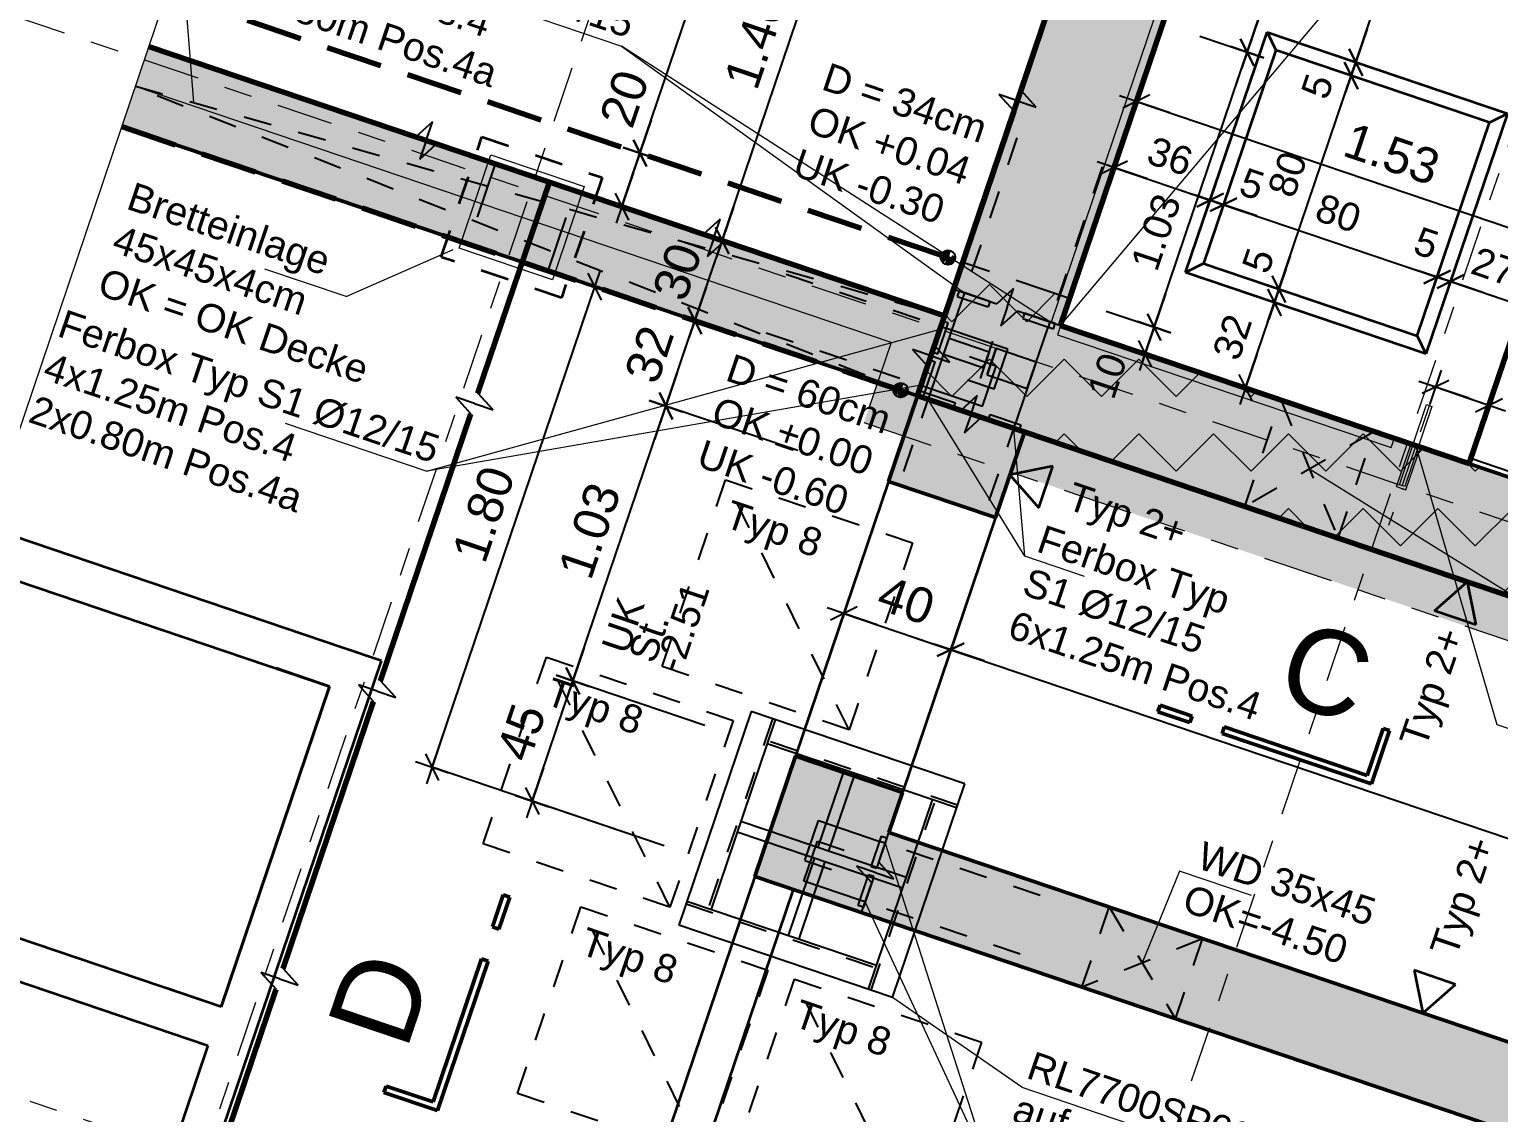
# Model space of a CAD drawing. Header units: metres. Extents: x 2661608 to 2661648.6, y 1209464.3 to 1209501.1.
# Drawn here: x 2661615.77 to 2661620.98, y 1209487.87 to 1209491.72 of the extents above; entities that cross this region are included whole.
import ezdxf

# ---------------------------------------------------------------- set-up
doc = ezdxf.new("R2010")
doc.units = ezdxf.units.M
doc.header["$PDMODE"] = 65
for name, pattern in [('AUSGEZOGEN', [0]), ('GETRENNT2_S6', [0.3, 0.2, -0.1]), ('PHANTOM2_S8', [0.3, 0.2, -0.05, 0, -0.05]), ('PUNKT2_S9', [0.4, 0.25, -0.05, 0, -0.05, 0, -0.05]), ('STRICHLINIE_S4', [0.1, 0.05, -0.05]), ('STRICHPUNKT2_S5', [0.15, 0.1, -0.05]), ('VERDECKT2_S2', [0.025, 0, -0.025])]:
    doc.linetypes.add(name, pattern=pattern)
for name, color, linetype, lineweight in [('TB_639', 7, 'AUSGEZOGEN', 25), ('TB_640', 7, 'AUSGEZOGEN', 25), ('TB_641', 7, 'AUSGEZOGEN', 25), ('TB_642', 7, 'AUSGEZOGEN', 25), ('TB_643', 7, 'AUSGEZOGEN', 25), ('TB_645', 7, 'AUSGEZOGEN', 25), ('TB_646', 7, 'AUSGEZOGEN', 25), ('TB_649', 7, 'AUSGEZOGEN', 25), ('TB_650', 7, 'AUSGEZOGEN', 25), ('TB_651', 7, 'AUSGEZOGEN', 25)]:
    doc.layers.add(name, color=color, linetype=linetype, lineweight=lineweight)
doc.styles.add('ARIAL', font='arial.ttf')
doc.styles.add('MtXpl_Arial', font='arial.ttf')
pattern_1 = [(45, (0, 0), (-0.007071067811865, 0.007071067811865), []), (45, (-0.003536, 0.003536), (-0.007071067811865, 0.007071067811865), [])]

# ---------------------------------------------------------------- blocks, each defined once
blk = doc.blocks.new('ALL_ML_STRICH')
at = {"color": 0, "linetype": 'ByBlock', "lineweight": -2}
for p, q in [((0, -0.5), (0, 0.5)), ((-1, 0), (0.5, 0)), ((-0.3, -0.3), (0.3, 0.3))]:
    blk.add_line(p, q, dxfattribs=at)

msp = doc.modelspace()

# ---------------------------------------------------------------- hatches: boundary and pattern name
at = {"layer": 'TB_639', "linetype": 'AUSGEZOGEN', "lineweight": 35, "transparency": 33554687}
for points in [[(2661620.3012, 1209494.491), (2661619.0184, 1209490.7023), (2661616.1958, 1209491.6579), (2661616.0996, 1209491.3738), (2661618.9222, 1209490.4181), (2661618.8196, 1209490.115), (2661619.1985, 1209489.9867), (2661619.3011, 1209490.2898), (2661623.5729, 1209488.8435), (2661623.7012, 1209489.2224), (2661619.4294, 1209490.6687), (2661620.6801, 1209494.3627)], [(2661618.8682, 1209489.0111), (2661618.4893, 1209489.1394), (2661618.345, 1209488.7132), (2661622.219, 1209487.4016), (2661622.3152, 1209487.6857), (2661618.8201, 1209488.8691)]]:
    msp.add_hatch(color=254, dxfattribs=at).paths.add_polyline_path(points)
at = {"layer": 'TB_640', "linetype": 'AUSGEZOGEN', "lineweight": 35, "transparency": 33554687}
for color, points in [(254, [(2661616.1958, 1209491.6579), (2661616.1477, 1209491.5159), (2661618.8282, 1209490.6083), (2661618.732, 1209490.3241), (2661626.8305, 1209487.5822), (2661626.9106, 1209487.819), (2661629.7048, 1209486.873), (2661631.1319, 1209491.0879), (2661644.8519, 1209486.4427), (2661644.9, 1209486.5848), (2661631.0379, 1209491.2781), (2661629.6108, 1209487.0632), (2661626.8167, 1209488.0092), (2661626.7365, 1209487.7724), (2661618.9222, 1209490.4181), (2661619.0184, 1209490.7023)]), (81, [(2661619.4294, 1209490.6687), (2661619.4133, 1209490.6213), (2661623.6378, 1209489.1911), (2661623.5416, 1209488.9069), (2661619.2698, 1209490.3532), (2661619.1511, 1209490.0028), (2661619.1985, 1209489.9867), (2661619.3011, 1209490.2898), (2661623.5729, 1209488.8435), (2661623.7012, 1209489.2224)])]:
    msp.add_hatch(color=color, dxfattribs=at).paths.add_polyline_path(points)
at = {"layer": 'TB_640', "linetype": 'PHANTOM2_S8', "lineweight": 35, "transparency": 33554687}
msp.add_hatch(color=81, dxfattribs=at).paths.add_polyline_path([(2661618.8208, 1209489.0272), (2661618.7567, 1209488.8377), (2661622.2991, 1209487.6383), (2661622.3152, 1209487.6857), (2661618.8201, 1209488.8691), (2661618.8682, 1209489.0111)])
at = {"layer": 'TB_646', "linetype": 'AUSGEZOGEN', "lineweight": 18, "transparency": 33554687}
h = msp.add_hatch(dxfattribs=at)
h.set_pattern_fill('MUSTER', scale=0.1875, angle=45, style=0, pattern_type=2)
h.set_pattern_definition([(45, (-1e-16, 0.53033), (0, 0.265165042945), [0.1875, -0.1875]), (135, (-1e-16, 0.53033), (-0.265165042945, 0), [0.1875, -0.1875])])
h.paths.add_polyline_path([(2661619.4614, 1209490.7634), (2661619.0826, 1209490.8917), (2661618.9222, 1209490.4181), (2661624.8611, 1209488.4074), (2661624.9893, 1209488.7862), (2661619.4294, 1209490.6687)], flags=0)
at = {"layer": 'TB_649', "linetype": 'AUSGEZOGEN', "lineweight": 25, "transparency": 33554687}
h = msp.add_hatch(dxfattribs=at)
h.set_pattern_fill('SCHRAFFUR_199', scale=0.05, style=0, pattern_type=2)
h.set_pattern_definition(pattern_1)
h.paths.add_polyline_path([(2661619.0556, 1209490.9056), (2661619.0545, 1209490.9012), (2661619.004, 1209490.9135), (2661619.0051, 1209490.9179), (2661619.005, 1209490.918), (2661619.004, 1209490.9135), (2661619.0102, 1209490.8923), (2661619.0135, 1209490.8892), (2661619.0075, 1209490.896), (2661619.0102, 1209490.8923), (2661619.0541, 1209490.919), (2661619.0555, 1209490.9139), (2661619.0554, 1209490.9147), (2661619.0541, 1209490.919), (2661619.0559, 1209490.9091), (2661619.0558, 1209490.9096)], flags=0)
h = msp.add_hatch(dxfattribs=at)
h.set_pattern_fill('SCHRAFFUR_199', scale=0.05, style=0, pattern_type=2)
h.set_pattern_definition(pattern_1)
h.paths.add_polyline_path([(2661619.0559, 1209490.9091), (2661619.0559, 1209490.9102), (2661619.0557, 1209490.9116), (2661619.0558, 1209490.9096), (2661619.0559, 1209490.9102), (2661619.0556, 1209490.9133), (2661619.0555, 1209490.9139), (2661619.0557, 1209490.9116), (2661619.0556, 1209490.9133), (2661619.0069, 1209490.9221), (2661619.0051, 1209490.9179), (2661619.0298, 1209490.9096), (2661619.0382, 1209490.9343), (2661619.0337, 1209490.9354), (2661619.0292, 1209490.9357), (2661619.0247, 1209490.9352), (2661619.0203, 1209490.9339), (2661619.0162, 1209490.9319), (2661619.0126, 1209490.9292), (2661619.0094, 1209490.9259), (2661619.0069, 1209490.9221), (2661619.0521, 1209490.9231), (2661619.0494, 1209490.9268), (2661619.0461, 1209490.9299), (2661619.0521, 1209490.9231), (2661619.0069, 1209490.9221), (2661619.0556, 1209490.9133), (2661619.0559, 1209490.9102)], flags=0)
h = msp.add_hatch(dxfattribs=at)
h.set_pattern_fill('SCHRAFFUR_199', scale=0.05, style=0, pattern_type=2)
h.set_pattern_definition(pattern_1)
h.paths.add_polyline_path([(2661619.0545, 1209490.9012), (2661619.0298, 1209490.9096), (2661619.0215, 1209490.8849), (2661619.0135, 1209490.8892), (2661619.0173, 1209490.8867), (2661619.0214, 1209490.8849), (2661619.0258, 1209490.8838), (2661619.0304, 1209490.8835), (2661619.0349, 1209490.884), (2661619.0393, 1209490.8853), (2661619.0433, 1209490.8873), (2661619.047, 1209490.89), (2661619.0502, 1209490.8933), (2661619.0527, 1209490.897)], flags=0)
h = msp.add_hatch(dxfattribs=at)
h.set_pattern_fill('SCHRAFFUR_199', scale=0.05, style=0, pattern_type=2)
h.set_pattern_definition(pattern_1)
h.paths.add_polyline_path([(2661618.8876, 1209490.4346), (2661618.8865, 1209490.4302), (2661618.836, 1209490.4425), (2661618.8371, 1209490.4469), (2661618.837, 1209490.447), (2661618.836, 1209490.4425), (2661618.8422, 1209490.4214), (2661618.8454, 1209490.4182), (2661618.8395, 1209490.425), (2661618.8422, 1209490.4214), (2661618.8861, 1209490.4481), (2661618.8874, 1209490.4429), (2661618.8874, 1209490.4437), (2661618.8861, 1209490.4481), (2661618.8879, 1209490.4381), (2661618.8878, 1209490.4386)], flags=0)
h = msp.add_hatch(dxfattribs=at)
h.set_pattern_fill('SCHRAFFUR_199', scale=0.05, style=0, pattern_type=2)
h.set_pattern_definition(pattern_1)
h.paths.add_polyline_path([(2661618.8879, 1209490.4381), (2661618.8879, 1209490.4392), (2661618.8877, 1209490.4406), (2661618.8878, 1209490.4386), (2661618.8879, 1209490.4392), (2661618.8876, 1209490.4423), (2661618.8874, 1209490.4429), (2661618.8877, 1209490.4406), (2661618.8876, 1209490.4423), (2661618.8389, 1209490.4511), (2661618.8371, 1209490.4469), (2661618.8618, 1209490.4386), (2661618.8701, 1209490.4633), (2661618.8657, 1209490.4644), (2661618.8612, 1209490.4647), (2661618.8567, 1209490.4642), (2661618.8523, 1209490.4629), (2661618.8482, 1209490.4609), (2661618.8445, 1209490.4582), (2661618.8414, 1209490.4549), (2661618.8389, 1209490.4511), (2661618.8841, 1209490.4521), (2661618.8814, 1209490.4558), (2661618.8781, 1209490.4589), (2661618.8841, 1209490.4521), (2661618.8389, 1209490.4511), (2661618.8876, 1209490.4423), (2661618.8879, 1209490.4392)], flags=0)
h = msp.add_hatch(dxfattribs=at)
h.set_pattern_fill('SCHRAFFUR_199', scale=0.05, style=0, pattern_type=2)
h.set_pattern_definition(pattern_1)
h.paths.add_polyline_path([(2661618.8865, 1209490.4302), (2661618.8618, 1209490.4386), (2661618.8534, 1209490.414), (2661618.8454, 1209490.4182), (2661618.8492, 1209490.4157), (2661618.8534, 1209490.4139), (2661618.8578, 1209490.4128), (2661618.8624, 1209490.4125), (2661618.8669, 1209490.413), (2661618.8712, 1209490.4143), (2661618.8753, 1209490.4163), (2661618.879, 1209490.419), (2661618.8821, 1209490.4223), (2661618.8847, 1209490.426)], flags=0)

# ---------------------------------------------------------------- linework, layer by layer
at = {"layer": 'DEFPOINTS', "color": 7, "linetype": 'AUSGEZOGEN', "lineweight": 25, "transparency": 16777216}
for p in [(2661616.1958, 1209491.6579), (2661616.1958, 1209491.6579), (2661620.0913, 1209491.6376), (2661620.4765, 1209491.6022), (2661620.4604, 1209491.5549), (2661620.5878, 1209491.5645), (2661620.5878, 1209491.5645), (2661620.5718, 1209491.5172), (2661620.5718, 1209491.5172), (2661619.6982, 1209491.4626), (2661616.0996, 1209491.3738), (2661616.0996, 1209491.3738), (2661619.6575, 1209491.3425), (2661617.8628, 1209491.3047), (2661617.8628, 1209491.3047), (2661617.9376, 1209491.2794), (2661619.6188, 1209491.2283), (2661619.6136, 1209491.2129), (2661617.8481, 1209491.0985), (2661617.8735, 1209491.0899), (2661619.9598, 1209491.1128), (2661620.0072, 1209491.0968), (2661618.2287, 1209490.9697), (2661619.9199, 1209490.9949), (2661619.9199, 1209490.9949), (2661619.9651, 1209490.9725), (2661619.9651, 1209490.9725), (2661618.3472, 1209490.9295), (2661618.3472, 1209490.9295), (2661620.7649, 1209490.8402), (2661620.8123, 1209490.8242), (2661617.8161, 1209490.7926), (2661619.3513, 1209490.8007), (2661619.3513, 1209490.8007), (2661620.2039, 1209490.7971), (2661618.0013, 1209490.7299), (2661618.0013, 1209490.7299), (2661620.1879, 1209490.7497), (2661620.3606, 1209490.744), (2661620.3606, 1209490.744), (2661620.7271, 1209490.7286), (2661620.7271, 1209490.7286), (2661620.7752, 1209490.7146), (2661620.7752, 1209490.7146), (2661618.1324, 1209490.6855), (2661619.761, 1209490.662), (2661620.3425, 1209490.6974), (2661620.3425, 1209490.6974), (2661619.7098, 1209490.5738), (2661619.7289, 1209490.5673), (2661620.0768, 1209490.4495), (2661620.0852, 1209490.4466), (2661620.7583, 1209490.4464), (2661620.7595, 1209490.4499), (2661618.0298, 1209490.3824), (2661620.9483, 1209490.384), (2661618.8196, 1209490.115), (2661618.8196, 1209490.115), (2661618.7138, 1209489.8025), (2661619.0956, 1209489.683), (2661619.0956, 1209489.683), (2661618.6608, 1209489.6459), (2661619.0397, 1209489.5177), (2661617.6995, 1209489.4068), (2661617.2, 1209489.1008), (2661618.4893, 1209489.1394), (2661618.4893, 1209489.1394), (2661617.5552, 1209488.9806), (2661618.8201, 1209488.8691), (2661618.8201, 1209488.8691), (2661618.345, 1209488.7132), (2661618.345, 1209488.7132), (2661618.345, 1209488.7132), (2661618.345, 1209488.7132), (2661618.345, 1209488.7132), (2661616.5702, 1209488.2526), (2661616.6115, 1209488.2084), (2661616.6115, 1209488.2084)]:
    msp.add_point(p, dxfattribs=at)
at = {"layer": 'TB_639', "color": 191, "linetype": 'AUSGEZOGEN', "lineweight": 13, "transparency": 33554687}
msp.add_line((2661611.1321, 1209476.7019), (2661618.0879, 1209497.2463), dxfattribs=at)
at = {"layer": 'TB_640', "color": 191, "linetype": 'AUSGEZOGEN', "lineweight": 13, "transparency": 33554687}
for p, q in [((2661619.0184, 1209490.7023), (2661616.1958, 1209491.6579)), ((2661618.8282, 1209490.6083), (2661616.1477, 1209491.5159))]:
    msp.add_line(p, q, dxfattribs=at)
at = {"layer": 'TB_640', "color": 7, "linetype": 'PUNKT2_S9', "lineweight": 13, "transparency": 33554687}
for p, q in [((2661619.0184, 1209490.7023), (2661618.9222, 1209490.4181)), ((2661618.8282, 1209490.6083), (2661618.732, 1209490.3241)), ((2661618.9222, 1209490.4181), (2661626.7365, 1209487.7724)), ((2661618.732, 1209490.3241), (2661626.8305, 1209487.5822))]:
    msp.add_line(p, q, dxfattribs=at)
at = {"layer": 'TB_641', "color": 7, "linetype": 'AUSGEZOGEN', "lineweight": 50, "transparency": 33554687}
for p, q in [((2661620.3012, 1209494.491), (2661619.0184, 1209490.7023)), ((2661619.4294, 1209490.6687), (2661620.6801, 1209494.3627)), ((2661619.0184, 1209490.7023), (2661616.1958, 1209491.6579)), ((2661616.0996, 1209491.3738), (2661618.9222, 1209490.4181)), ((2661623.7012, 1209489.2224), (2661619.4294, 1209490.6687)), ((2661618.9222, 1209490.4181), (2661618.8196, 1209490.115)), ((2661619.1985, 1209489.9867), (2661619.3011, 1209490.2898)), ((2661619.3011, 1209490.2898), (2661623.5729, 1209488.8435)), ((2661618.8196, 1209490.115), (2661619.1985, 1209489.9867)), ((2661618.4893, 1209489.1394), (2661618.345, 1209488.7132)), ((2661618.4893, 1209489.1394), (2661618.8682, 1209489.0111)), ((2661618.8201, 1209488.8691), (2661618.8682, 1209489.0111)), ((2661622.3152, 1209487.6857), (2661618.8201, 1209488.8691)), ((2661618.345, 1209488.7132), (2661622.219, 1209487.4016))]:
    msp.add_line(p, q, dxfattribs=at)
at = {"layer": 'TB_641', "color": 7, "linetype": 'AUSGEZOGEN', "lineweight": 18, "transparency": 33554687}
for p, q in [((2661620.6469, 1209494.3739), (2661619.3962, 1209490.6799)), ((2661619.3962, 1209490.6799), (2661619.4294, 1209490.6687)), ((2661619.4294, 1209490.6687), (2661619.4181, 1209490.6356)), ((2661619.4181, 1209490.6356), (2661620.6021, 1209490.2347)), ((2661620.6021, 1209490.2347), (2661620.6133, 1209490.2678))]:
    msp.add_line(p, q, dxfattribs=at)
at = {"layer": 'TB_641', "color": 7, "linetype": 'STRICHLINIE_S4', "lineweight": 25, "transparency": 33554687}
for p, q in [((2661619.2744, 1209491.3335), (2661619.0884, 1209490.7842)), ((2661619.5775, 1209491.2309), (2661619.3915, 1209490.6815)), ((2661618.4562, 1209490.8504), (2661619.0056, 1209490.6644)), ((2661619.0884, 1209490.7842), (2661619.082, 1209490.7652)), ((2661619.0056, 1209490.6644), (2661619.0245, 1209490.658)), ((2661619.3915, 1209490.6815), (2661619.3851, 1209490.6626)), ((2661618.3857, 1209490.642), (2661618.935, 1209490.456)), ((2661618.935, 1209490.456), (2661618.954, 1209490.4496)), ((2661618.8735, 1209490.1495), (2661618.9601, 1209490.4053)), ((2661618.9601, 1209490.4053), (2661618.9665, 1209490.4242)), ((2661619.1766, 1209490.0469), (2661619.2632, 1209490.3027)), ((2661619.2632, 1209490.3027), (2661619.2696, 1209490.3216)), ((2661618.8072, 1209488.8312), (2661618.7883, 1209488.8376)), ((2661619.3566, 1209488.6452), (2661618.8072, 1209488.8312)), ((2661618.7367, 1209488.6228), (2661618.7177, 1209488.6292)), ((2661619.286, 1209488.4368), (2661618.7367, 1209488.6228))]:
    msp.add_line(p, q, dxfattribs=at)
at = {"layer": 'TB_641', "color": 7, "linetype": 'AUSGEZOGEN', "lineweight": 25, "transparency": 33554687}
for p, q in [((2661619.082, 1209490.7652), (2661619.0146, 1209490.5663)), ((2661619.0505, 1209490.797), (2661619.2033, 1209490.7452)), ((2661619.0694, 1209490.7906), (2661619.063, 1209490.7716)), ((2661619.063, 1209490.7716), (2661619.172, 1209490.7347)), ((2661619.1784, 1209490.7537), (2661619.0694, 1209490.7906)), ((2661619.2624, 1209490.7991), (2661619.2033, 1209490.7452)), ((2661619.2399, 1209490.7328), (2661619.2624, 1209490.7991)), ((2661619.1784, 1209490.7537), (2661619.172, 1209490.7347)), ((2661619.2399, 1209490.7328), (2661619.2175, 1209490.6665)), ((2661619.2175, 1209490.6665), (2661619.2765, 1209490.7205)), ((2661619.2765, 1209490.7205), (2661619.4294, 1209490.6687)), ((2661619.3015, 1209490.712), (2661619.2951, 1209490.6931)), ((2661619.4104, 1209490.6751), (2661619.3015, 1209490.712)), ((2661619.012, 1209490.6833), (2661618.9751, 1209490.5744)), ((2661618.9827, 1209490.5968), (2661619.0184, 1209490.7023)), ((2661618.9941, 1209490.568), (2661619.031, 1209490.6769)), ((2661619.031, 1209490.6769), (2661619.012, 1209490.6833)), ((2661619.2424, 1209490.5842), (2661619.0245, 1209490.658)), ((2661619.2951, 1209490.6931), (2661619.404, 1209490.6562)), ((2661619.3113, 1209490.4447), (2661619.3851, 1209490.6626)), ((2661619.404, 1209490.6562), (2661619.4104, 1209490.6751)), ((2661618.9665, 1209490.4242), (2661619.0339, 1209490.6231)), ((2661619.0339, 1209490.6231), (2661619.1759, 1209490.575)), ((2661619.1567, 1209490.5182), (2661619.1888, 1209490.6129)), ((2661618.9703, 1209490.5602), (2661618.904, 1209490.5826)), ((2661618.904, 1209490.5826), (2661618.9579, 1209490.5236)), ((2661618.9703, 1209490.5602), (2661619.0366, 1209490.5377)), ((2661618.9751, 1209490.5744), (2661618.9941, 1209490.568)), ((2661619.0366, 1209490.5377), (2661618.9827, 1209490.5968)), ((2661619.0146, 1209490.5663), (2661619.1567, 1209490.5182)), ((2661619.201, 1209490.5243), (2661619.1063, 1209490.5564)), ((2661619.1759, 1209490.575), (2661619.1439, 1209490.4803)), ((2661619.1692, 1209490.4928), (2661619.2013, 1209490.5876)), ((2661619.2013, 1209490.5876), (2661619.1692, 1209490.4928)), ((2661619.1943, 1209490.4421), (2661619.2424, 1209490.5842)), ((2661619.2013, 1209490.5876), (2661619.3434, 1209490.5395)), ((2661618.9222, 1209490.4181), (2661618.9579, 1209490.5236)), ((2661618.9655, 1209490.546), (2661618.9286, 1209490.4371)), ((2661618.9476, 1209490.4306), (2661618.9845, 1209490.5396)), ((2661618.9655, 1209490.546), (2661618.9845, 1209490.5396)), ((2661619.1529, 1209490.3822), (2661619.201, 1209490.5243)), ((2661619.3434, 1209490.5395), (2661619.2696, 1209490.3216)), ((2661618.954, 1209490.4496), (2661619.1529, 1209490.3822)), ((2661619.1943, 1209490.4421), (2661619.0996, 1209490.4742)), ((2661619.1692, 1209490.4928), (2661619.3113, 1209490.4447)), ((2661618.9222, 1209490.4181), (2661619.0751, 1209490.3664)), ((2661618.9286, 1209490.4371), (2661618.9476, 1209490.4306)), ((2661618.9412, 1209490.4117), (2661618.9476, 1209490.4306)), ((2661619.0501, 1209490.3748), (2661618.9412, 1209490.4117)), ((2661618.9476, 1209490.4306), (2661619.0565, 1209490.3938)), ((2661619.0501, 1209490.3748), (2661619.0565, 1209490.3938)), ((2661619.1341, 1209490.4203), (2661619.0751, 1209490.3664)), ((2661619.1117, 1209490.354), (2661619.1341, 1209490.4203)), ((2661619.1117, 1209490.354), (2661619.0892, 1209490.2877)), ((2661619.0892, 1209490.2877), (2661619.1483, 1209490.3416)), ((2661619.1483, 1209490.3416), (2661619.3011, 1209490.2898)), ((2661619.1732, 1209490.3331), (2661619.1796, 1209490.3521)), ((2661619.1796, 1209490.3521), (2661619.2886, 1209490.3152)), ((2661619.2821, 1209490.2962), (2661619.1732, 1209490.3331)), ((2661619.2886, 1209490.3152), (2661619.2821, 1209490.2962)), ((2661618.5223, 1209488.7693), (2661618.5704, 1209488.9113)), ((2661618.5704, 1209488.9113), (2661618.7883, 1209488.8376)), ((2661618.5188, 1209488.6966), (2661618.5669, 1209488.8386)), ((2661618.5669, 1209488.8386), (2661618.6616, 1209488.8066)), ((2661618.7578, 1209488.7476), (2661618.7947, 1209488.8565)), ((2661618.8136, 1209488.8501), (2661618.7768, 1209488.7412)), ((2661618.7843, 1209488.7636), (2661618.8201, 1209488.8691)), ((2661618.7947, 1209488.8565), (2661618.8136, 1209488.8501)), ((2661618.5223, 1209488.7693), (2661618.617, 1209488.7372)), ((2661618.772, 1209488.727), (2661618.7057, 1209488.7494)), ((2661618.7057, 1209488.7494), (2661618.7596, 1209488.6904)), ((2661618.7768, 1209488.7412), (2661618.7578, 1209488.7476)), ((2661618.772, 1209488.727), (2661618.8383, 1209488.7045)), ((2661618.8383, 1209488.7045), (2661618.7843, 1209488.7636)), ((2661618.7177, 1209488.6292), (2661618.5188, 1209488.6966)), ((2661618.7113, 1209488.6103), (2661618.7482, 1209488.7192)), ((2661618.7238, 1209488.5849), (2661618.7596, 1209488.6904)), ((2661618.7671, 1209488.7128), (2661618.7303, 1209488.6039)), ((2661618.7671, 1209488.7128), (2661618.7482, 1209488.7192)), ((2661618.7303, 1209488.6039), (2661618.7113, 1209488.6103))]:
    msp.add_line(p, q, dxfattribs=at)
at = {"layer": 'TB_641', "color": 7, "linetype": 'PHANTOM2_S8', "lineweight": 25, "transparency": 33554687}
msp.add_line((2661620.885, 1209490.197), (2661622.9025, 1209489.5139), dxfattribs=at)
at = {"layer": 'TB_641', "color": 7, "linetype": 'AUSGEZOGEN', "lineweight": 35, "transparency": 33554687}
for p, q in [((2661619.4019, 1209490.1688), (2661619.2498, 1209490.1383)), ((2661619.2498, 1209490.1383), (2661619.352, 1209490.0216)), ((2661619.352, 1209490.0216), (2661619.4019, 1209490.1688)), ((2661618.8196, 1209490.115), (2661618.4893, 1209489.1394)), ((2661619.1985, 1209489.9867), (2661618.8682, 1209489.0111)), ((2661616.8831, 1209489.5249), (2661615.6186, 1209489.953)), ((2661615.5721, 1209489.8157), (2661616.8366, 1209489.3875)), ((2661620.7552, 1209489.6558), (2661620.8719, 1209489.758)), ((2661620.8719, 1209489.758), (2661620.9024, 1209489.6059)), ((2661620.9024, 1209489.6059), (2661620.7552, 1209489.6558)), ((2661617.0204, 1209489.4784), (2661616.8831, 1209489.5249)), ((2661616.2395, 1209487.172), (2661617.0204, 1209489.4784)), ((2661616.8366, 1209489.3875), (2661616.6471, 1209489.4517)), ((2661616.8366, 1209489.3875), (2661616.4517, 1209488.2509)), ((2661616.4517, 1209488.2509), (2661616.8366, 1209489.3875)), ((2661618.345, 1209488.7132), (2661615.1701, 1209479.3361)), ((2661616.4517, 1209488.2509), (2661615.1872, 1209488.679)), ((2661615.3075, 1209479.2896), (2661618.4823, 1209488.6667)), ((2661615.1407, 1209488.5417), (2661616.4052, 1209488.1136)), ((2661620.8304, 1209488.3301), (2661620.6832, 1209488.38)), ((2661620.6832, 1209488.38), (2661620.7138, 1209488.2279)), ((2661616.4517, 1209488.2509), (2661616.2623, 1209488.3151)), ((2661620.7138, 1209488.2279), (2661620.8304, 1209488.3301)), ((2661616.4052, 1209488.1136), (2661616.1022, 1209487.2185))]:
    msp.add_line(p, q, dxfattribs=at)
at = {"layer": 'TB_642', "color": 7, "linetype": 'AUSGEZOGEN', "lineweight": 70, "transparency": 33554687}
for p, q in [((2661618.9222, 1209490.4181), (2661620.4295, 1209494.8699)), ((2661619.4294, 1209490.6687), (2661620.6801, 1209494.3627)), ((2661616.1958, 1209491.6579), (2661619.0184, 1209490.7023)), ((2661620.8786, 1209490.1781), (2661621.366, 1209491.6178)), ((2661619.4294, 1209490.6687), (2661620.8786, 1209490.1781)), ((2661626.7365, 1209487.7724), (2661618.9222, 1209490.4181))]:
    msp.add_line(p, q, dxfattribs=at)
at = {"layer": 'TB_642', "color": 7, "linetype": 'GETRENNT2_S6', "lineweight": 70, "transparency": 33554687}
for p, q in [((2661616.26, 1209491.8474), (2661619.0826, 1209490.8917)), ((2661616.0996, 1209491.3738), (2661618.9222, 1209490.4181))]:
    msp.add_line(p, q, dxfattribs=at)
at = {"layer": 'TB_642', "color": 7, "linetype": 'AUSGEZOGEN', "lineweight": 35, "transparency": 33554687}
for p, q in [((2661619.873, 1209490.8564), (2661620.1616, 1209491.7088)), ((2661620.1616, 1209491.7088), (2661620.1929, 1209491.6454)), ((2661620.1616, 1209491.7088), (2661621.0141, 1209491.4202)), ((2661620.1929, 1209491.6454), (2661619.9364, 1209490.8877)), ((2661620.9507, 1209491.3889), (2661620.1929, 1209491.6454)), ((2661620.6941, 1209490.6311), (2661620.9507, 1209491.3889)), ((2661621.0141, 1209491.4202), (2661620.7254, 1209490.5677)), ((2661620.9507, 1209491.3889), (2661621.0141, 1209491.4202)), ((2661619.9364, 1209490.8877), (2661619.873, 1209490.8564)), ((2661619.9364, 1209490.8877), (2661620.6941, 1209490.6311)), ((2661620.7254, 1209490.5677), (2661619.873, 1209490.8564)), ((2661620.6941, 1209490.6311), (2661620.7254, 1209490.5677))]:
    msp.add_line(p, q, dxfattribs=at)
at = {"layer": 'TB_642', "color": 7, "linetype": 'STRICHPUNKT2_S5', "lineweight": 35, "transparency": 33554687}
for p, q in [((2661617.2327, 1209490.911), (2661617.377, 1209491.3372)), ((2661617.377, 1209491.3372), (2661617.8032, 1209491.1929)), ((2661617.8032, 1209491.1929), (2661617.6589, 1209490.7666)), ((2661617.6589, 1209490.7666), (2661617.2327, 1209490.911))]:
    msp.add_line(p, q, dxfattribs=at)
at = {"layer": 'TB_642', "color": 191, "linetype": 'AUSGEZOGEN', "lineweight": 13, "transparency": 33554687}
for p, q in [((2661617.2961, 1209490.9423), (2661617.4083, 1209491.2738)), ((2661617.4083, 1209491.2738), (2661617.7399, 1209491.1616)), ((2661617.7399, 1209491.1616), (2661617.6276, 1209490.83)), ((2661617.6276, 1209490.83), (2661617.2961, 1209490.9423))]:
    msp.add_line(p, q, dxfattribs=at)
at = {"layer": 'TB_642', "color": 7, "linetype": 'AUSGEZOGEN', "lineweight": 18, "transparency": 33554687}
for q in [(2661617.2744, 1209490.9375), (2661616.607, 1209490.8683)]:
    msp.add_line((2661616.8952, 1209490.7708), q, dxfattribs=at)
at = {"layer": 'TB_643', "color": 7, "linetype": 'PHANTOM2_S8', "lineweight": 18, "transparency": 33554687}
for p, q in [((2661611.7006, 1209473.87), (2661620.5806, 1209500.0975)), ((2661614.7632, 1209472.8331), (2661623.6431, 1209499.0606)), ((2661613.8118, 1209492.4123), (2661645.8408, 1209481.5681)), ((2661612.6477, 1209488.974), (2661644.6767, 1209478.1298))]:
    msp.add_line(p, q, dxfattribs=at)
at = {"layer": 'TB_645', "color": 7, "linetype": 'PHANTOM2_S8', "lineweight": 18, "transparency": 33554687}
msp.add_line((2661620.7693, 1209490.479), (2661620.5929, 1209489.958), dxfattribs=at)
at = {"layer": 'TB_645', "color": 7, "linetype": 'AUSGEZOGEN', "lineweight": 18, "transparency": 33554687}
for p, q in [((2661620.6315, 1209490.1033), (2661620.7278, 1209490.3875)), ((2661620.7467, 1209490.3811), (2661620.6505, 1209490.0969)), ((2661620.7278, 1209490.3875), (2661620.7467, 1209490.3811)), ((2661620.6212, 1209490.0963), (2661620.6725, 1209490.2478)), ((2661620.6725, 1209490.2478), (2661620.6525, 1209490.2546)), ((2661620.6544, 1209490.085), (2661620.7057, 1209490.2366)), ((2661620.6891, 1209490.2422), (2661620.6667, 1209490.1759)), ((2661620.6725, 1209490.2478), (2661620.6725, 1209490.2478)), ((2661620.7057, 1209490.2366), (2661620.7257, 1209490.2298)), ((2661620.6212, 1209490.0963), (2661620.6544, 1209490.085)), ((2661620.6505, 1209490.0969), (2661620.6315, 1209490.1033)), ((2661620.638, 1209490.0906), (2661620.6456, 1209490.088)), ((2661620.6392, 1209490.0902), (2661620.6544, 1209490.085)), ((2661619.2915, 1209487.9648), (2661618.8331, 1209488.284)), ((2661619.2915, 1209487.9648), (2661620.6164, 1209487.5162))]:
    msp.add_line(p, q, dxfattribs=at)
at = {"layer": 'TB_645', "color": 7, "linetype": 'VERDECKT2_S2', "lineweight": 25, "transparency": 33554687}
for p, q in [((2661618.0164, 1209489.4579), (2661618.2409, 1209490.1209)), ((2661618.2409, 1209490.1209), (2661618.904, 1209489.8964)), ((2661618.6795, 1209489.2334), (2661618.2409, 1209490.1209)), ((2661618.904, 1209489.8964), (2661618.6795, 1209489.2334)), ((2661617.381, 1209488.8284), (2661617.6055, 1209489.4914)), ((2661617.6055, 1209489.4914), (2661618.2685, 1209489.2669)), ((2661618.044, 1209488.6039), (2661617.6055, 1209489.4914)), ((2661618.6795, 1209489.2334), (2661618.0164, 1209489.4579)), ((2661618.2685, 1209489.2669), (2661618.044, 1209488.6039)), ((2661618.4077, 1209489.2726), (2661618.1784, 1209488.5954)), ((2661619.064, 1209488.9659), (2661618.3868, 1209489.1952)), ((2661618.7573, 1209488.3096), (2661618.9866, 1209488.9869)), ((2661618.044, 1209488.6039), (2661617.381, 1209488.8284)), ((2661617.5033, 1209487.9424), (2661617.7278, 1209488.6054)), ((2661617.7278, 1209488.6054), (2661618.3908, 1209488.3809)), ((2661618.1664, 1209487.7179), (2661617.7278, 1209488.6054)), ((2661618.101, 1209488.6163), (2661618.7783, 1209488.387)), ((2661618.3908, 1209488.3809), (2661618.1664, 1209487.7179)), ((2661618.2611, 1209487.6858), (2661618.4856, 1209488.3489)), ((2661618.4856, 1209488.3489), (2661619.1486, 1209488.1244)), ((2661618.9241, 1209487.4613), (2661618.4856, 1209488.3489)), ((2661619.1486, 1209488.1244), (2661618.9241, 1209487.4613)), ((2661618.1664, 1209487.7179), (2661617.5033, 1209487.9424))]:
    msp.add_line(p, q, dxfattribs=at)
at = {"layer": 'TB_645', "color": 7, "linetype": 'AUSGEZOGEN', "lineweight": 25, "transparency": 33554687}
for p, q in [((2661618.3319, 1209489.2983), (2661618.0754, 1209488.5405)), ((2661619.0897, 1209489.0417), (2661618.3319, 1209489.2983)), ((2661618.4172, 1209489.2694), (2661618.1895, 1209488.5969)), ((2661619.0608, 1209488.9565), (2661618.3883, 1209489.1842)), ((2661618.57, 1209488.8165), (2661618.663, 1209489.0912)), ((2661618.6079, 1209488.8037), (2661618.7009, 1209489.0783)), ((2661618.8331, 1209488.284), (2661619.0897, 1209489.0417)), ((2661618.7479, 1209488.3128), (2661618.9756, 1209488.9853)), ((2661618.2953, 1209488.9095), (2661618.8826, 1209488.7107)), ((2661618.2825, 1209488.8716), (2661618.8697, 1209488.6728)), ((2661618.4642, 1209488.5039), (2661618.5572, 1209488.7786)), ((2661618.502, 1209488.4911), (2661618.595, 1209488.7658)), ((2661618.1042, 1209488.6258), (2661618.7767, 1209488.3981)), ((2661618.8331, 1209488.284), (2661618.0754, 1209488.5405))]:
    msp.add_line(p, q, dxfattribs=at)
at = {"layer": 'TB_646', "color": 7, "linetype": 'GETRENNT2_S6', "lineweight": 25, "transparency": 33554687}
for p, q in [((2661617.424, 1209491.2421), (2661617.3278, 1209490.9579)), ((2661617.7082, 1209491.1459), (2661617.424, 1209491.2421)), ((2661617.6119, 1209490.8617), (2661617.7082, 1209491.1459)), ((2661617.3278, 1209490.9579), (2661617.6119, 1209490.8617)), ((2661619.0826, 1209490.8917), (2661618.9222, 1209490.4181)), ((2661619.4614, 1209490.7634), (2661619.0826, 1209490.8917)), ((2661619.4294, 1209490.6687), (2661619.4614, 1209490.7634)), ((2661624.9893, 1209488.7862), (2661619.4294, 1209490.6687)), ((2661618.9222, 1209490.4181), (2661624.8611, 1209488.4074))]:
    msp.add_line(p, q, dxfattribs=at)
at = {"layer": 'TB_649', "color": 7, "linetype": 'AUSGEZOGEN', "lineweight": -2, "transparency": 16777216}
for p, q in [((2661620.0913, 1209491.6376), (2661620.9796, 1209494.2613)), ((2661620.4765, 1209491.6022), (2661620.9447, 1209492.9851)), ((2661617.9376, 1209491.2794), (2661618.3369, 1209492.4586)), ((2661618.2287, 1209490.9697), (2661618.6776, 1209492.2957)), ((2661619.9236, 1209491.6944), (2661620.0913, 1209491.6376)), ((2661619.9236, 1209491.6944), (2661620.0913, 1209491.6376)), ((2661619.761, 1209490.662), (2661620.0913, 1209491.6376)), ((2661620.4604, 1209491.5549), (2661620.4765, 1209491.6022)), ((2661620.4765, 1209491.6022), (2661620.4765, 1209491.6022)), ((2661620.4765, 1209491.6022), (2661620.4765, 1209491.6022)), ((2661620.2039, 1209490.7971), (2661620.4604, 1209491.5549)), ((2661620.4604, 1209491.5549), (2661620.4604, 1209491.5549)), ((2661620.4604, 1209491.5549), (2661620.4604, 1209491.5549)), ((2661619.6982, 1209491.4626), (2661619.6982, 1209491.4626)), ((2661619.6982, 1209491.4626), (2661621.1473, 1209490.9719)), ((2661617.8735, 1209491.0899), (2661617.9376, 1209491.2794)), ((2661617.9376, 1209491.2794), (2661617.9376, 1209491.2794)), ((2661617.9376, 1209491.2794), (2661617.9376, 1209491.2794)), ((2661619.6188, 1209491.2283), (2661619.6188, 1209491.2283)), ((2661619.6188, 1209491.2283), (2661619.9598, 1209491.1128)), ((2661617.8735, 1209491.0899), (2661617.8735, 1209491.0899)), ((2661619.9598, 1209491.1128), (2661619.9598, 1209491.1128)), ((2661619.9598, 1209491.1128), (2661619.9598, 1209491.1128)), ((2661619.9598, 1209491.1128), (2661620.0072, 1209491.0968)), ((2661620.0072, 1209491.0968), (2661620.0072, 1209491.0968)), ((2661620.0072, 1209491.0968), (2661620.0072, 1209491.0968)), ((2661620.0072, 1209491.0968), (2661620.7649, 1209490.8402)), ((2661618.1324, 1209490.6855), (2661618.2287, 1209490.9697)), ((2661618.2287, 1209490.9697), (2661618.2287, 1209490.9697)), ((2661618.2287, 1209490.9697), (2661618.2287, 1209490.9697)), ((2661620.7649, 1209490.8402), (2661620.7649, 1209490.8402)), ((2661620.7649, 1209490.8402), (2661620.7649, 1209490.8402)), ((2661620.7649, 1209490.8402), (2661620.8123, 1209490.8242)), ((2661620.8123, 1209490.8242), (2661620.8123, 1209490.8242)), ((2661620.8123, 1209490.8242), (2661620.8123, 1209490.8242)), ((2661620.8123, 1209490.8242), (2661621.068, 1209490.7376)), ((2661617.2, 1209489.1008), (2661617.7773, 1209490.8058)), ((2661617.7773, 1209490.8058), (2661617.7773, 1209490.8058)), ((2661620.1879, 1209490.7497), (2661620.2039, 1209490.7971)), ((2661620.2039, 1209490.7971), (2661620.2039, 1209490.7971)), ((2661620.2039, 1209490.7971), (2661620.2039, 1209490.7971)), ((2661619.5912, 1209490.7195), (2661619.761, 1209490.662)), ((2661619.5912, 1209490.7195), (2661619.761, 1209490.662)), ((2661620.0852, 1209490.4466), (2661620.1879, 1209490.7497)), ((2661620.1879, 1209490.7497), (2661620.1879, 1209490.7497)), ((2661620.1879, 1209490.7497), (2661620.1879, 1209490.7497)), ((2661618.0298, 1209490.3824), (2661618.1324, 1209490.6855)), ((2661618.1324, 1209490.6855), (2661618.1324, 1209490.6855)), ((2661618.1324, 1209490.6855), (2661618.1324, 1209490.6855)), ((2661619.7289, 1209490.5673), (2661619.761, 1209490.662)), ((2661619.7289, 1209490.5673), (2661619.7289, 1209490.5673)), ((2661620.0852, 1209490.4466), (2661620.0852, 1209490.4466)), ((2661620.7595, 1209490.4499), (2661620.7595, 1209490.4499)), ((2661620.7595, 1209490.4499), (2661620.9489, 1209490.3858)), ((2661617.6995, 1209489.4068), (2661618.0298, 1209490.3824)), ((2661618.4976, 1209490.224), (2661618.0298, 1209490.3824)), ((2661618.4976, 1209490.224), (2661618.0298, 1209490.3824)), ((2661620.9489, 1209490.3858), (2661620.9489, 1209490.3858)), ((2661618.6608, 1209489.6459), (2661618.6608, 1209489.6459)), ((2661618.6608, 1209489.6459), (2661619.0397, 1209489.5177)), ((2661619.0397, 1209489.5177), (2661619.0397, 1209489.5177)), ((2661619.0397, 1209489.5177), (2661619.0397, 1209489.5177)), ((2661619.0397, 1209489.5177), (2661623.3114, 1209488.0713)), ((2661617.5552, 1209488.9806), (2661617.6995, 1209489.4068)), ((2661618.1673, 1209489.2484), (2661617.6995, 1209489.4068)), ((2661618.1673, 1209489.2484), (2661617.6995, 1209489.4068)), ((2661618.023, 1209488.8222), (2661617.2, 1209489.1008)), ((2661618.023, 1209488.8222), (2661617.5552, 1209488.9806))]:
    msp.add_line(p, q, dxfattribs=at)
at = {"layer": 'TB_649', "color": 7, "linetype": 'AUSGEZOGEN', "lineweight": 18, "transparency": 33554687}
for p, q in [((2661619.4294, 1209490.6687), (2661622.1293, 1209493.8721)), ((2661617.3692, 1209491.8303), (2661617.8723, 1209491.6599)), ((2661617.8723, 1209491.6599), (2661619.0884, 1209490.7842)), ((2661619.3915, 1209490.6815), (2661617.8723, 1209491.6599)), ((2661617.1817, 1209490.1513), (2661619.0024, 1209490.6549)), ((2661618.935, 1209490.456), (2661617.1817, 1209490.1513)), ((2661619.303, 1209489.8491), (2661618.9601, 1209490.4053)), ((2661616.6786, 1209490.3216), (2661617.1817, 1209490.1513)), ((2661619.303, 1209489.8491), (2661619.2632, 1209490.3027)), ((2661620.9775, 1209489.2514), (2661620.6891, 1209490.2422)), ((2661619.5142, 1209489.7776), (2661619.303, 1209489.8491)), ((2661621.3381, 1209489.1293), (2661620.9775, 1209489.2514)), ((2661618.8072, 1209488.8312), (2661619.1775, 1209487.6755)), ((2661619.1775, 1209487.6755), (2661618.7367, 1209488.6228))]:
    msp.add_line(p, q, dxfattribs=at)
at = {"layer": 'TB_649', "color": 7, "linetype": 'AUSGEZOGEN', "lineweight": 25, "transparency": 33554687}
for p, q in [((2661619.005, 1209490.918), (2661619.0545, 1209490.9012)), ((2661619.0298, 1209490.9096), (2661619.0381, 1209490.934)), ((2661619.0298, 1209490.9096), (2661619.0215, 1209490.8849)), ((2661618.837, 1209490.447), (2661618.8865, 1209490.4302)), ((2661618.8618, 1209490.4386), (2661618.87, 1209490.463)), ((2661618.8618, 1209490.4386), (2661618.8534, 1209490.414))]:
    msp.add_line(p, q, dxfattribs=at)
at = {"layer": 'TB_649', "color": 7, "linetype": 'AUSGEZOGEN', "lineweight": 50, "transparency": 33554687}
for p, q in [((2661619.7824, 1209489.3205), (2661619.7747, 1209489.2977)), ((2661619.8884, 1209489.2592), (2661619.7747, 1209489.2977)), ((2661619.8961, 1209489.282), (2661619.7824, 1209489.3205)), ((2661619.8884, 1209489.2592), (2661619.8961, 1209489.282)), ((2661620.0097, 1209489.2435), (2661620.002, 1209489.2208)), ((2661620.5324, 1209489.0412), (2661620.002, 1209489.2208)), ((2661620.5174, 1209489.0716), (2661620.0097, 1209489.2435)), ((2661620.5738, 1209489.2383), (2661620.5174, 1209489.0716)), ((2661620.5966, 1209489.2306), (2661620.5324, 1209489.0412)), ((2661620.5966, 1209489.2306), (2661620.5738, 1209489.2383)), ((2661617.4144, 1209488.5341), (2661617.4529, 1209488.6477)), ((2661617.4371, 1209488.5264), (2661617.4756, 1209488.64)), ((2661617.4529, 1209488.6477), (2661617.4756, 1209488.64)), ((2661617.4371, 1209488.5264), (2661617.4144, 1209488.5341)), ((2661617.204, 1209487.9127), (2661617.3759, 1209488.4204)), ((2661617.219, 1209487.8823), (2661617.3986, 1209488.4127)), ((2661617.3759, 1209488.4204), (2661617.3986, 1209488.4127)), ((2661617.0296, 1209487.9464), (2661617.0373, 1209487.9692)), ((2661617.0296, 1209487.9464), (2661617.219, 1209487.8823)), ((2661617.0373, 1209487.9692), (2661617.204, 1209487.9127))]:
    msp.add_line(p, q, dxfattribs=at)
at = {"layer": 'TB_649', "color": 7, "linetype": 'AUSGEZOGEN', "lineweight": 25, "transparency": 33554687}
for centre in [(2661619.0298, 1209490.9096), (2661618.8618, 1209490.4386)]:
    msp.add_circle(centre, 0.0261, dxfattribs=at)
at = {"layer": 'TB_650', "color": 1, "linetype": 'AUSGEZOGEN', "lineweight": 70, "transparency": 33554687}
for p, q in [((2661619.2891, 1209491.5018), (2661619.6098, 1209492.449)), ((2661616.1958, 1209491.6579), (2661617.143, 1209491.3372)), ((2661619.0184, 1209490.7023), (2661619.2643, 1209491.4286)), ((2661619.2643, 1209491.4286), (2661619.2643, 1209491.4286)), ((2661617.2162, 1209491.3124), (2661618.1634, 1209490.9917)), ((2661617.3629, 1209490.4275), (2661617.6166, 1209491.1769)), ((2661618.2366, 1209490.967), (2661619.0184, 1209490.7023)), ((2661617.0174, 1209489.4071), (2661617.3381, 1209490.3543)), ((2661616.6719, 1209488.3868), (2661616.9926, 1209489.334)), ((2661616.3265, 1209487.3664), (2661616.6472, 1209488.3136))]:
    msp.add_line(p, q, dxfattribs=at)
at = {"layer": 'TB_650', "color": 1, "linetype": 'AUSGEZOGEN', "lineweight": 25, "transparency": 33554687}
for p, q in [((2661619.2891, 1209491.5018), (2661619.3168, 1209491.5836)), ((2661619.2767, 1209491.4652), (2661619.2104, 1209491.4876)), ((2661619.2104, 1209491.4876), (2661619.2643, 1209491.4286)), ((2661619.343, 1209491.4427), (2661619.2891, 1209491.5018)), ((2661619.2767, 1209491.4652), (2661619.343, 1209491.4427)), ((2661617.2021, 1209491.3911), (2661617.143, 1209491.3372)), ((2661617.1796, 1209491.3248), (2661617.2021, 1209491.3911)), ((2661617.1796, 1209491.3248), (2661617.1572, 1209491.2585)), ((2661617.1572, 1209491.2585), (2661617.2162, 1209491.3124)), ((2661618.2225, 1209491.0457), (2661618.1634, 1209490.9917)), ((2661618.2, 1209490.9794), (2661618.2225, 1209491.0457)), ((2661618.2, 1209490.9794), (2661618.1776, 1209490.9131)), ((2661618.1776, 1209490.9131), (2661618.2366, 1209490.967)), ((2661617.3505, 1209490.3909), (2661617.2842, 1209490.4134)), ((2661617.2842, 1209490.4134), (2661617.3381, 1209490.3543)), ((2661617.3505, 1209490.3909), (2661617.4168, 1209490.3685)), ((2661617.4168, 1209490.3685), (2661617.3629, 1209490.4275)), ((2661617.0713, 1209489.3481), (2661617.0174, 1209489.4071)), ((2661617.005, 1209489.3705), (2661616.9387, 1209489.393)), ((2661616.9387, 1209489.393), (2661616.9926, 1209489.334)), ((2661617.005, 1209489.3705), (2661617.0713, 1209489.3481)), ((2661616.6595, 1209488.3502), (2661616.5932, 1209488.3726)), ((2661616.5932, 1209488.3726), (2661616.6472, 1209488.3136)), ((2661616.7258, 1209488.3277), (2661616.6719, 1209488.3868)), ((2661616.6595, 1209488.3502), (2661616.7258, 1209488.3277))]:
    msp.add_line(p, q, dxfattribs=at)
msp.add_lwpolyline([(2661619.3168, 1209491.5836), (2661619.3168, 1209491.5836)], close=True, dxfattribs=at)
at = {"layer": 'TB_650', "color": 1, "linetype": 'AUSGEZOGEN', "lineweight": 50, "transparency": 33554687}
msp.add_lwpolyline([(2661619.3168, 1209491.5836), (2661619.3168, 1209491.5836)], close=True, dxfattribs=at)
msp.add_lwpolyline([(2661619.3168, 1209491.5836), (2661619.3168, 1209491.5836)], close=True, dxfattribs=at)
at = {"layer": 'TB_651', "color": 7, "linetype": 'AUSGEZOGEN', "lineweight": 18, "transparency": 33554687}
for p, q in [((2661616.3188, 1209491.8975), (2661616.3535, 1209491.4594)), ((2661622.2082, 1209488.978), (2661620.3124, 1209490.1586)), ((2661619.851, 1209488.7314), (2661619.7194, 1209488.4064)), ((2661620.1061, 1209488.645), (2661619.851, 1209488.7314))]:
    msp.add_line(p, q, dxfattribs=at)
at = {"layer": 'TB_651', "color": 7, "linetype": 'STRICHLINIE_S4', "lineweight": 25, "transparency": 33554687}
for p, q in [((2661618.9222, 1209490.4181), (2661616.147, 1209491.5137)), ((2661616.1484, 1209491.5177), (2661619.0179, 1209490.7025)), ((2661618.9222, 1209490.4181), (2661619.0179, 1209490.7025)), ((2661620.0825, 1209490.0253), (2661620.2108, 1209490.4041)), ((2661620.2108, 1209490.4041), (2661620.414, 1209489.913)), ((2661620.5423, 1209490.2919), (2661620.0825, 1209490.0253)), ((2661620.414, 1209489.913), (2661620.5423, 1209490.2919)), ((2661619.5053, 1209488.3203), (2661619.6017, 1209488.6051)), ((2661619.6017, 1209488.6051), (2661619.8368, 1209488.2081)), ((2661619.933, 1209488.4922), (2661619.5053, 1209488.3203)), ((2661619.8368, 1209488.2081), (2661619.933, 1209488.4922))]:
    msp.add_line(p, q, dxfattribs=at)

# ---------------------------------------------------------------- block references
at = {"layer": 'TB_649', "color": 7, "linetype": 'AUSGEZOGEN', "lineweight": 25, "transparency": 16777216, "xscale": 0.125, "yscale": 0.125, "zscale": 0.125}
for p, rotation in [((2661620.0913, 1209491.6376), 251.2952432304313), ((2661620.0913, 1209491.6376), 71.2952432304313), ((2661620.4765, 1209491.6022), 251.2952432223185), ((2661620.4765, 1209491.6022), 71.2952432223185), ((2661620.4604, 1209491.5549), 251.2952432223185), ((2661620.4604, 1209491.5549), 71.2952432223185), ((2661619.6982, 1209491.4626), 161.2952432271626), ((2661617.9376, 1209491.2794), 251.295243255415), ((2661617.9376, 1209491.2794), 71.29524325541504), ((2661619.6188, 1209491.2283), 161.2952432328207), ((2661617.8735, 1209491.0899), 251.295243255415), ((2661619.9598, 1209491.1128), 341.2952432328208), ((2661620.0072, 1209491.0968), 341.2952432328208), ((2661619.9598, 1209491.1128), 161.2952432328207), ((2661620.0072, 1209491.0968), 161.2952432328207), ((2661618.2287, 1209490.9697), 251.29524324117), ((2661618.2287, 1209490.9697), 71.29524324116996), ((2661620.2039, 1209490.7971), 251.2952432223185), ((2661620.7649, 1209490.8402), 341.2952432328208), ((2661620.8123, 1209490.8242), 341.2952432328208), ((2661620.7649, 1209490.8402), 161.2952432328207), ((2661617.7773, 1209490.8058), 71.29524322638346), ((2661620.2039, 1209490.7971), 71.2952432223185), ((2661620.1879, 1209490.7497), 251.2952432223185), ((2661620.8123, 1209490.8242), 161.2952432328207), ((2661618.1324, 1209490.6855), 251.29524324117), ((2661620.1879, 1209490.7497), 71.2952432223185), ((2661621.068, 1209490.7376), 341.2952432328208), ((2661618.1324, 1209490.6855), 71.29524324116996), ((2661619.761, 1209490.662), 251.2952432304313), ((2661619.7289, 1209490.5673), 251.2952432304313), ((2661619.761, 1209490.662), 71.2952432304313), ((2661620.0852, 1209490.4466), 251.2952432223185), ((2661618.0298, 1209490.3824), 251.29524324117), ((2661620.7595, 1209490.4499), 161.2952432755021), ((2661618.0298, 1209490.3824), 71.29524324116996), ((2661620.9489, 1209490.3858), 341.295243275502), ((2661618.6608, 1209489.6459), 161.2952432375796), ((2661619.0397, 1209489.5177), 341.2952432375796), ((2661619.0397, 1209489.5177), 161.2952432375796), ((2661617.6995, 1209489.4068), 251.29524324117), ((2661617.6995, 1209489.4068), 71.29524324116996), ((2661617.2, 1209489.1008), 251.2952432263835), ((2661617.5552, 1209488.9806), 251.29524324117)]:
    msp.add_blockref('ALL_ML_STRICH', p, dxfattribs=dict(at, rotation=rotation))

# ---------------------------------------------------------------- texts
at = {"layer": 'TB_641', "color": 7, "style": 'MtXpl_Arial'}
for s, rotation, p in [('Typ', -18.7048, (2661619.4446, 1209490.0195)), ('2+', -18.7048, (2661619.7019, 1209489.9324)), ('2+', 71.2952, (2661620.8109, 1209489.4221)), ('Typ', 71.2952, (2661620.7238, 1209489.1648)), ('2+', 71.2952, (2661620.9196, 1209488.68)), ('Typ', 71.2952, (2661620.8325, 1209488.4227))]:
    msp.add_text(s, height=0.1, rotation=rotation, dxfattribs=at).set_placement(p)
at = {"layer": 'TB_642', "color": 7, "style": 'MtXpl_Arial'}
for s, p in [('Bretteinlage', (2661616.1109, 1209491.0839)), ('45x45x4cm', (2661616.0594, 1209490.9317)), ('OK', (2661616.0078, 1209490.7795)), ('=', (2661616.2358, 1209490.7024)), ('OK', (2661616.3498, 1209490.6638)), ('Decke', (2661616.5778, 1209490.5866))]:
    msp.add_text(s, height=0.1, rotation=-18.7048, dxfattribs=at).set_placement(p)
at = {"layer": 'TB_645', "color": 7, "style": 'MtXpl_Arial'}
for s, rotation, p in [('Typ', -18.7047, (2661618.2311, 1209489.9556)), ('8', -18.7047, (2661618.4884, 1209489.8685)), ('Typ', -18.7047, (2661617.5957, 1209489.3261)), ('8', -18.7047, (2661617.853, 1209489.239)), ('Typ', -18.7047, (2661617.718, 1209488.4401)), ('8', -18.7047, (2661617.9753, 1209488.353)), ('Typ', -18.7047, (2661618.4757, 1209488.1836)), ('8', -18.7047, (2661618.7331, 1209488.0964)), ('RL7700SP08A400LC', -18.7048, (2661619.3032, 1209487.9995)), ('auf', -18.7048, (2661619.2517, 1209487.8473))]:
    msp.add_text(s, height=0.1, rotation=rotation, dxfattribs=at).set_placement(p)
at = {"layer": 'TB_649', "color": 7, "style": 'MtXpl_Arial'}
for s, p in [('2x0.80m', (2661616.4536, 1209491.8361)), ('Ø12/15', (2661617.4612, 1209491.8342)), ('Pos.4', (2661617.0494, 1209491.804)), ('Pos.4a', (2661616.9979, 1209491.6518)), ('D', (2661618.5764, 1209491.5077)), ('=', (2661618.7087, 1209491.4628)), ('34cm', (2661618.8228, 1209491.4242)), ('OK', (2661618.5249, 1209491.3555)), ('+0.04', (2661618.7528, 1209491.2783)), ('UK', (2661618.4733, 1209491.2033)), ('-0.30', (2661618.6939, 1209491.1286)), ('Ferbox', (2661615.8661, 1209490.6318)), ('4x1.25m', (2661615.8146, 1209490.4796)), ('Typ', (2661616.3147, 1209490.4799)), ('D', (2661618.2359, 1209490.4749)), ('=', (2661618.3682, 1209490.4301)), ('S1', (2661616.572, 1209490.3928)), ('60cm', (2661618.4823, 1209490.3915)), ('2x0.80m', (2661615.763, 1209490.3274)), ('Ø12/15', (2661616.7706, 1209490.3256)), ('OK', (2661618.1844, 1209490.3227)), ('Pos.4', (2661616.3588, 1209490.2954)), ('±0.00', (2661618.4123, 1209490.2456)), ('UK', (2661618.1329, 1209490.1706)), ('Pos.4a', (2661616.3073, 1209490.1432)), ('-0.60', (2661618.3534, 1209490.0959)), ('Ferbox', (2661619.3393, 1209489.8676)), ('S1', (2661619.2877, 1209489.7154)), ('Typ', (2661619.7879, 1209489.7157)), ('Ø12/15', (2661619.4864, 1209489.6482)), ('6x1.25m', (2661619.2362, 1209489.5632)), ('Pos.4', (2661619.7805, 1209489.379))]:
    msp.add_text(s, height=0.1, rotation=-18.7048, dxfattribs=at).set_placement(p)
at = {"layer": 'TB_649', "color": 7, "style": 'MtXpl_Arial', "width": 0.99}
for s, rotation, p in [('C', -18.7048, (2661620.1808, 1209489.3459)), ('D', 71.2952, (2661617.108, 1209488.0904))]:
    msp.add_text(s, height=0.3, rotation=rotation, dxfattribs=at).set_placement(p)
at = {"layer": 'TB_649', "color": 7, "linetype": 'AUSGEZOGEN', "lineweight": 25, "transparency": 16777216, "attachment_point": 5, "style": 'ARIAL'}
for s, insert, char_height, width, rotation in [('\\A1;{\\A1;{1.40\\H0.082500;\\S^ ;}}', (2661618.3475, 1209491.6782), 0.125, 0.5, 71.2952), ('\\A1;{\\A1;{20\\H0.082500;\\S^ ;}}', (2661617.8822, 1209491.4731), 0.125, 0.5, 71.2952), ('\\A1;{\\A1;{5\\H0.066000;\\S^ ;}}', (2661620.3402, 1209491.5168), 0.1, 0.3, 71.2952), ('\\A1;{\\A1;{36\\H0.066000;\\S^ ;}}', (2661619.8177, 1209491.2684), 0.1, 0.4, 341.2952), ('\\A1;{\\A1;{1.53\\H0.082500;\\S^ ;}}', (2661620.6046, 1209491.2768), 0.125, 0.5, 341.2952), ('\\A1;{\\A1;{80\\H0.066000;\\S^ ;}}', (2661620.2344, 1209491.2045), 0.1, 0.4, 71.2952), ('\\A1;{\\A1;{5\\H0.066000;\\S^ ;}}', (2661620.1085, 1209491.1699), 0.1, 0.3, 341.2952), ('\\A1;{\\A1;{1.03\\H0.066000;\\S^ ;}}', (2661619.7678, 1209490.9995), 0.1, 0.4, 71.2952), ('\\A1;{\\A1;{80\\H0.066000;\\S^ ;}}', (2661620.4145, 1209491.0662), 0.1, 0.4, 341.2952), ('\\A1;{\\A1;{5\\H0.066000;\\S^ ;}}', (2661620.7269, 1209490.9605), 0.1, 0.3, 341.2952), ('\\A1;{\\A1;{30\\H0.082500;\\S^ ;}}', (2661618.0702, 1209490.8592), 0.125, 0.5, 71.2952), ('\\A1;{\\A1;{5\\H0.066000;\\S^ ;}}', (2661620.1308, 1209490.8984), 0.1, 0.3, 71.2952), ('\\A1;{\\A1;{27\\H0.066000;\\S^ ;}}', (2661620.9679, 1209490.8771), 0.1, 0.4, 341.2952), ('\\A1;{\\A1;{32\\H0.066000;\\S^ ;}}', (2661620.0389, 1209490.627), 0.1, 0.4, 71.2952), ('\\A1;{\\A1;{32\\H0.082500;\\S^ ;}}', (2661617.9709, 1209490.566), 0.125, 0.5, 71.2952), ('\\A1;{\\A1;{10\\H0.066000;\\S^ ;}}', (2661619.5953, 1209490.4898), 0.1, 0.4, 71.2952), ('\\A1;{\\A1;{1.80\\H0.082500;\\S^ ;}}', (2661617.383, 1209489.9988), 0.125, 0.5, 71.2952), ('\\A1;{\\A1;{1.03\\H0.082500;\\S^ ;}}', (2661617.7589, 1209489.94), 0.125, 0.5, 71.2952), ('\\A1;{\\A1;{40\\H0.082500;\\S^ ;}}', (2661618.8818, 1209489.6921), 0.125, 0.5, 341.2952), ('\\A1;{\\A1;{45\\H0.082500;\\S^ ;}}', (2661617.5168, 1209489.2247), 0.125, 0.5, 71.2952)]:
    msp.add_mtext(s, dxfattribs=dict(at, insert=insert, char_height=char_height, width=width, rotation=rotation))
at = {"layer": 'TB_649', "color": 7, "linetype": 'AUSGEZOGEN', "lineweight": 25, "transparency": 16777216, "insert": (2661617.799, 1209489.5287), "char_height": 0.1, "width": 0.005, "attachment_point": 1, "rotation": 71.2952, "line_spacing_factor": 0.60241, "style": 'ARIAL'}
msp.add_mtext('UK St. -2.51', dxfattribs=at)
at = {"layer": 'TB_651', "color": 7, "style": 'MtXpl_Arial'}
for s, p in [('WD', (2661619.9069, 1209488.7446)), ('35x45', (2661620.1641, 1209488.6576)), ('OK=-4.50', (2661619.8554, 1209488.5925))]:
    msp.add_text(s, height=0.1, rotation=-18.7048, dxfattribs=at).set_placement(p)

doc.saveas('drawing.dxf')
